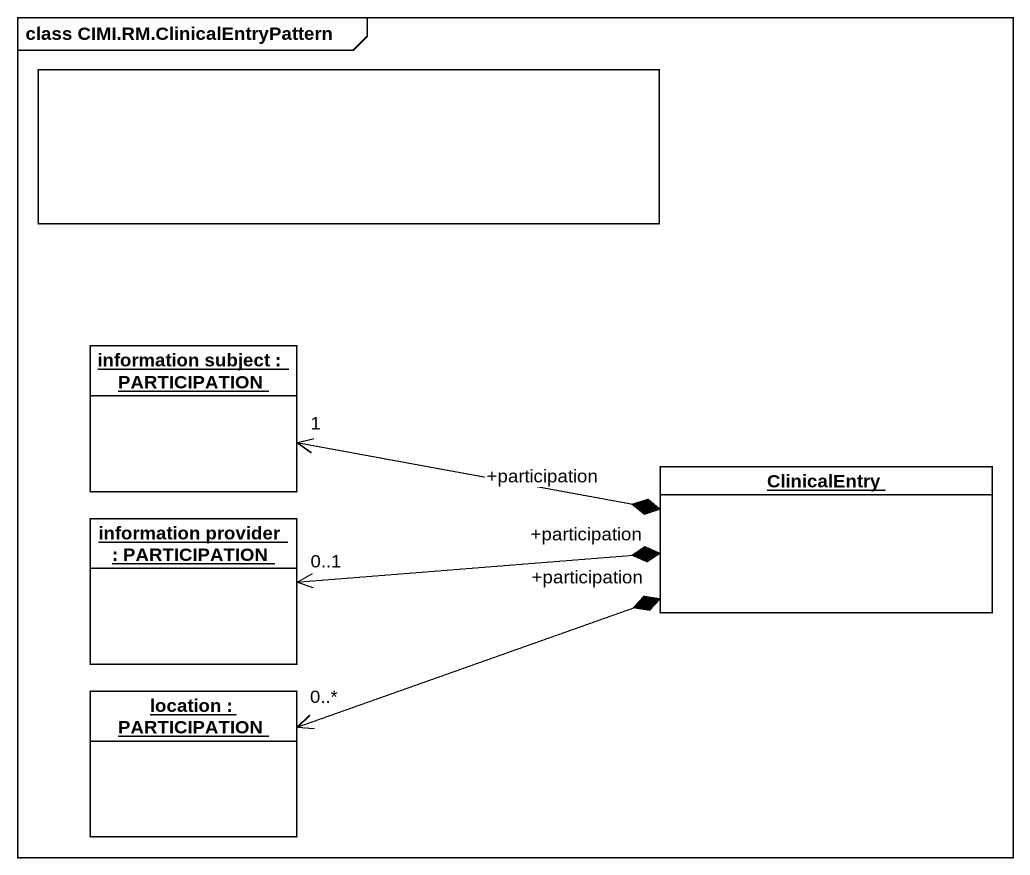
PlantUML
@startuml
mainframe class CIMI.RM.ClinicalEntryPattern
allowmixing
hide circle
hide empty members
rectangle " " as rectangle1
object "information subject : PARTICIPATION" as information_subject
object ClinicalEntry
object "information provider : PARTICIPATION" as information_provider
object "location : PARTICIPATION" as location
ClinicalEntry "+participation" *-left-> "1" information_subject
ClinicalEntry "+participation" *-left-> "0..1" information_provider
ClinicalEntry "+participation" *-left-> "0..*" location
@enduml
